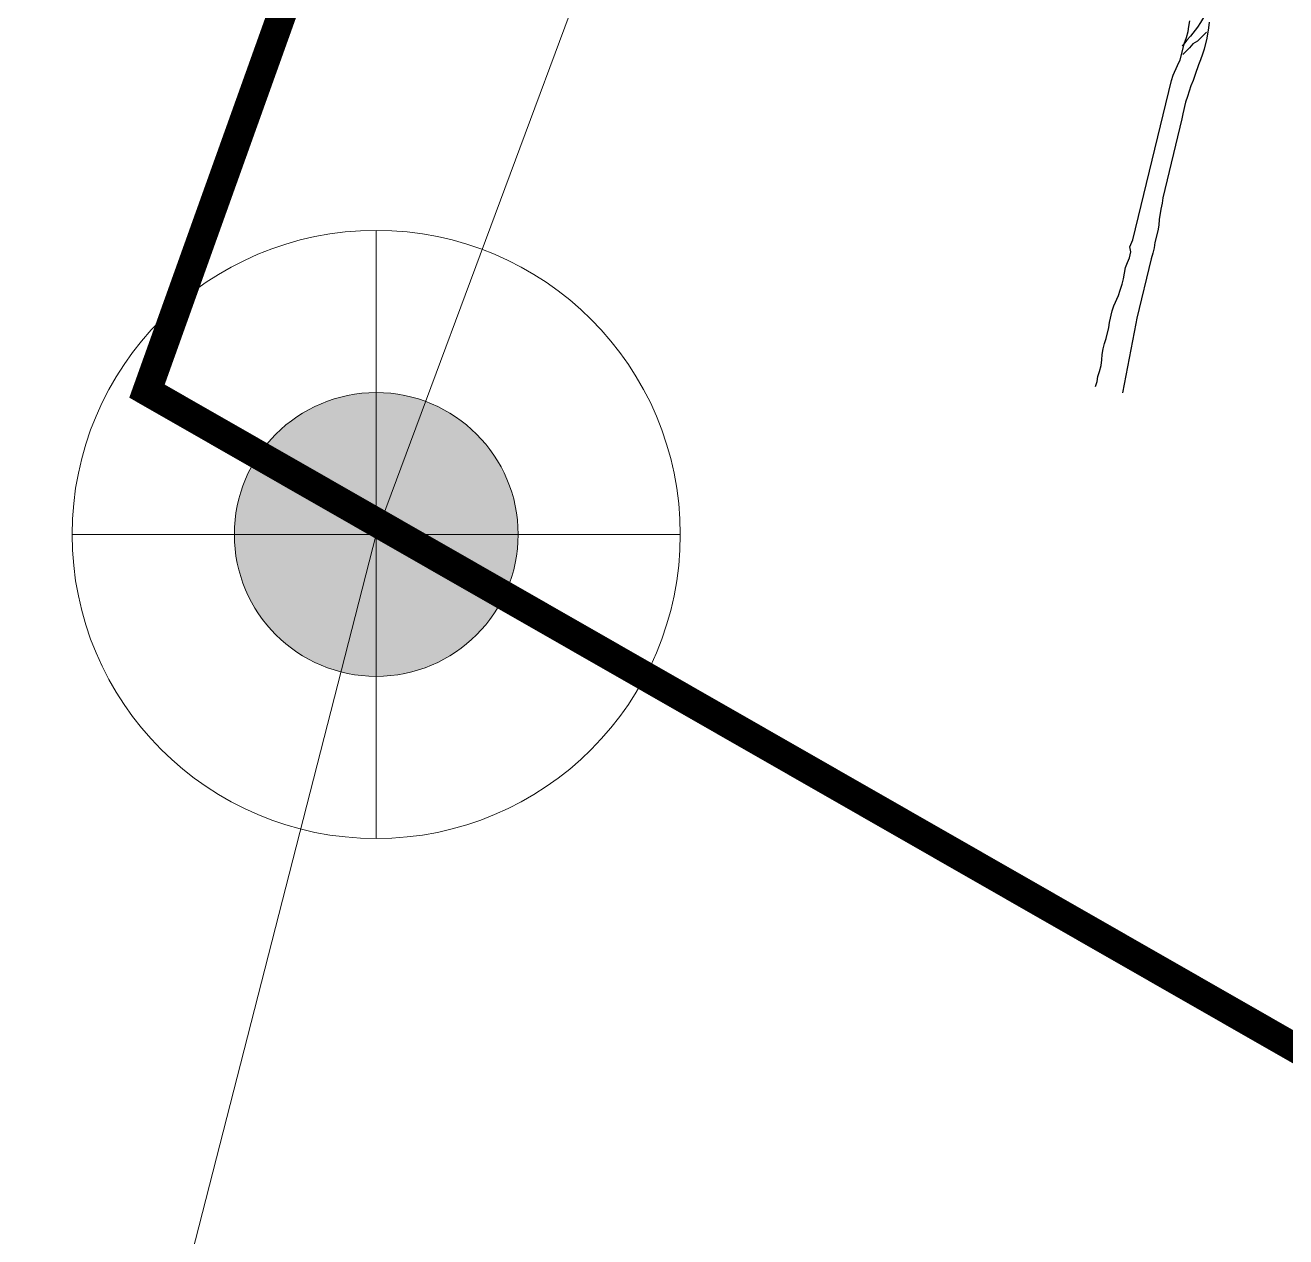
# Model space of a CAD drawing. Header units: inches. Extents: x 350994 to 353538, y 1581369 to 1583842.
# Drawn here: x 351503.614 to 351507.966, y 1583677.267 to 1583681.451 of the extents above; entities that cross this region are included whole.
import ezdxf

# ---------------------------------------------------------------- set-up
doc = ezdxf.new("R2010")
doc.units = ezdxf.units.IN
doc.header["$MEASUREMENT"] = 0
doc.linetypes.add('1', pattern=[0])
for name, color, linetype in [('EP TF', 5, 'Continuous'), ("ROAD'S", 1, '1'), ('TREE', 81, '1')]:
    doc.layers.add(name, color=color, linetype=linetype)
doc.styles.get("Standard").update_dxf_attribs({"font": 'arial.ttf'})
doc.linetypes.add('SILT_FENCE', pattern='A,0.5,-0.2,["EP",Standard,S=0.1,R=0,X=-0.1,Y=-0.05],-0.2', length=0.9)

# ---------------------------------------------------------------- blocks, each defined once
blk = doc.blocks.new('EP1')
at = {"layer": 'EP TF', "lineweight": 5}
h = blk.add_hatch(color=252, dxfattribs=at)
edge = h.paths.add_edge_path()
edge.add_arc((351339.7712, 1583222.9137), 0.49, 0, 360)
at = {"layer": 'EP TF', "color": 252, "lineweight": 5}
for points in [[(351339.7712, 1583223.9637), (351339.7712, 1583221.8637)], [(351338.7212, 1583222.9137), (351340.8212, 1583222.9137)]]:
    blk.add_lwpolyline(points, dxfattribs=at)
for radius in [1.05, 0.49]:
    blk.add_circle((351339.7712, 1583222.9137), radius, dxfattribs=at)
blk = doc.blocks.new('TREE_4')
at = {"color": 94}
for points in [[(-2.9, -31.8), (0, 0), (-2.9, 31.8), (0.1, 63.6), (0.1, 101.2), (-2.8, 135.9), (-8.5, 167.7), (-11.4, 202.4), (-11.3, 237.1), (-8.4, 268.9), (-8.4, 338.3), (-11.2, 370.1), (-11.2, 442.4), (-8.2, 474.2), (3.4, 543.6), (6.3, 578.3), (9.2, 615.8), (9.3, 650.5), (6.4, 685.2), (6.4, 719.9), (9.4, 751.7), (15.2, 783.5), (15.2, 821.1), (0.8, 850), (9.5, 896.3), (10, 1900.6), (12.9, 1935.3), (24.6, 1998.9), (33.3, 2036.5), (33.4, 2143.5), (39.2, 2178.2), (39.2, 2215.8), (36.4, 2247.6), (33.5, 2282.3)], [(152.1, 2302.4), (154.9, 2267.7), (160.7, 2204.1), (160.6, 2134.7), (157.7, 2102.9), (154.7, 2065.3), (148.9, 2033.5), (143.1, 1969.9), (140.2, 1932.3), (134.3, 1897.6), (128.5, 1828.2), (125.6, 1790.7), (125.5, 1718.4), (128.4, 1686.6), (128.3, 1188.2), (131.2, 1156.4), (131.1, 1118.8), (136.9, 1055.2), (142.6, 1020.5), (145.5, 985.8), (145.4, 910.6), (148.3, 878.8), (148.2, 844.1), (145.3, 809.4), (145, 433.6), (147.8, 401.8), (167.8, -30.6)], [(146.4, 2420.9), (143.5, 2386.3), (129, 2354.5), (111.6, 2322.7), (100, 2288), (88.4, 2256.2), (59.4, 2192.6), (45, 2163.7), (30.5, 2131.9), (24.7, 2123.3)], [(149.1, 2238.8), (128.8, 2204.1), (108.6, 2172.3), (85.4, 2149.2), (70.9, 2120.3), (53.6, 2091.4), (42, 2071.2)]]:
    blk.add_lwpolyline(points, dxfattribs=at)

msp = doc.modelspace()

# ---------------------------------------------------------------- linework, layer by layer
at = {"layer": 'EP TF', "color": 252, "linetype": 'SILT_FENCE', "lineweight": 5, "ltscale": 6, "elevation": 98.4574}
msp.add_lwpolyline([(351496.8695, 1583648.6385), (351504.8258, 1583679.6922), (351516.056, 1583709.8906)], dxfattribs=at)
at = {"layer": "ROAD'S", "lineweight": 5, "const_width": 0.1}
msp.add_lwpolyline([(351690.5648, 1583577.2087), (351686.8715, 1583577.9201), (351641.8939, 1583602.6785), (351604.2634, 1583623.777), (351567.0398, 1583644.1442), (351504.0342, 1583680.1872), (351511.0589, 1583699.8095), (351514.0616, 1583701.3515), (351516.836, 1583701.4215), (351523.1642, 1583698.1974), (351585.9109, 1583663.8257)], dxfattribs=at)

# ---------------------------------------------------------------- block references
at = {"layer": 'EP TF', "color": 1, "lineweight": 5}
msp.add_blockref('EP1', (165.0546, 456.7785, 98.4574), dxfattribs=at)
at = {"layer": 'TREE', "lineweight": 5, "xscale": 0.0005632341247466223, "yscale": 0.0005632341530343865, "zscale": 0.0005632341444477617, "rotation": 346.4411541233163}
msp.add_blockref('TREE_4', (351507.315, 1583680.2204), dxfattribs=at)

doc.saveas('drawing.dxf')
